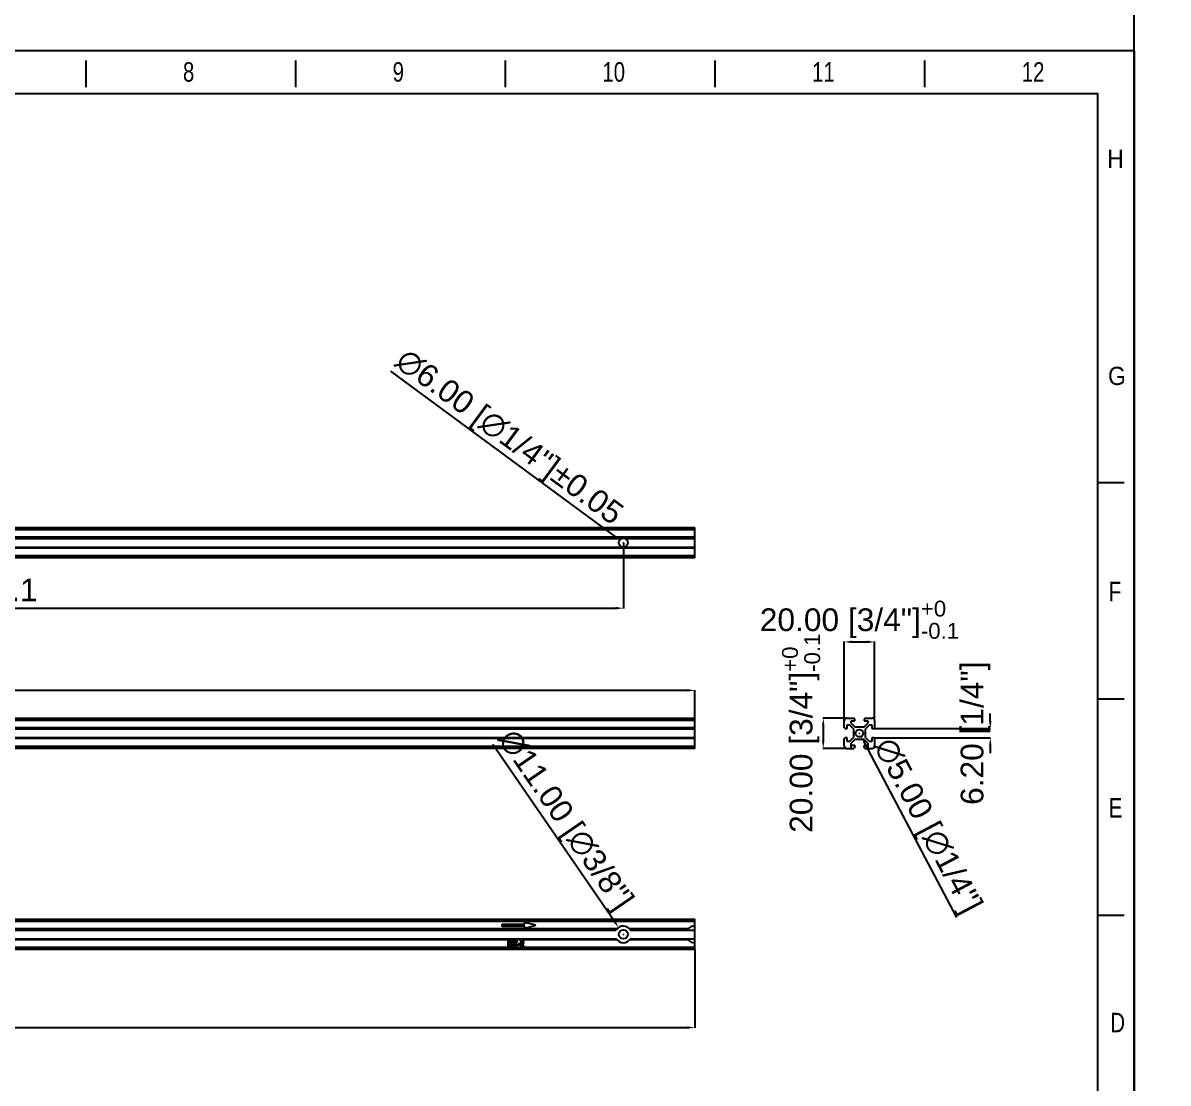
# Model space of a CAD drawing. Header units: millimetres. Extents: x 2185 to 26698, y 9658 to 17427.
# Drawn here: x 14672 to 15429, y 10119 to 10820 of the extents above; entities that cross this region are included whole.
import ezdxf

# ---------------------------------------------------------------- set-up
doc = ezdxf.new("R2010")
doc.units = ezdxf.units.MM
doc.layers.add('2020-NX-2_DXF_CONTINUOUS_LINE', color=7, linetype='Continuous')
doc.styles.add('CKSTANDARD', font='arial.ttf')
doc.styles.add('Roamns', font='romans.shx')
doc.styles.get("Standard").update_dxf_attribs({"font": 'arial.ttf'})
doc.dimstyles.get("Standard").update_dxf_attribs({"dimtxt": 15, "dimasz": 5, "dimexe": 0.18, "dimexo": 0.0625, "dimgap": 0.09, "dimtad": 1, "dimjust": 1, "dimzin": 0, "dimdsep": 46, "dimtxsty": 'Standard', "dimcen": 0.09, "dimadec": 0, "dimazin": 0, "dimtfac": 1, "dimtofl": 0, "dimtmove": 0, "dimatfit": 3, "dimfxl": 1, "dimtolj": 1, "dimtzin": 0, "dimarcsym": 0})

# ---------------------------------------------------------------- blocks, each defined once
blk = doc.blocks.new('standard template')
for p, q in [((22104.2, 30728.2), (22104.2, 30325.4)), ((25275.9, 30728.2), (25275.9, 30325.4)), ((28447.6, 30728.2), (28447.6, 30325.4)), ((31619.2, 30728.2), (31619.2, 30325.4)), ((34790.9, 30728.2), (34790.9, 30325.4)), ((37811.5, 24334.5), (37408.8, 24334.5)), ((37811.5, 21062.1), (37408.8, 21062.1)), ((37811.5, 17789.8), (37408.8, 17789.8))]:
    blk.add_line(p, q)
blk.add_lwpolyline([(37962.6, 4700.3), (-97.5, 4700.3), (-97.5, 30879.2), (37962.6, 30879.2)], close=True)
at = {"color": 7}
blk.add_lwpolyline([(456.3, 6673.6), (456.3, 5963.9), (456.3, 5254.1), (456.3, 30225.9), (37408.8, 30225.9), (37408.8, 5254.1)], dxfattribs=at)
at = {"style": 'CKSTANDARD'}
for s, height, width, p in [('8', 294.8, 0.75, (23574.7, 30407.9)), ('9', 294.8, 0.75, (26746.3, 30407.9)), ('10', 294.75, 0.75, (29918, 30407.9)), ('11', 294.75, 0.75, (33089.7, 30407.9)), ('12', 294.75, 0.75, (36261.4, 30407.9)), ('H', 276, 0.9, (37555.1, 29101.5)), ('G', 276, 0.9, (37566.7, 25816.6)), ('F', 294.8, 0.75, (37578.3, 22543.3)), ('E', 294.8, 0.75, (37578.3, 19270)), ('D', 294.8, 0.75, (37601.4, 16019.8))]:
    blk.add_text(s, height=height, dxfattribs=dict(at, width=width)).set_placement(p)
at = {"style": 'Roamns'}
for tag, p in [('PAGE_NAME', (27466, 7593.7)), ('PROJECT_NAME', (27466, 6883.9)), ('DRAWN_NAME', (27466, 6174.1)), ('VERSION', (34241, 6174.1)), ('SELECT_DATA', (27466, 5464.4)), ('PAGE_NUMBER', (34241, 5464.4))]:
    blk.add_attdef(tag, p, '', height=284.5, dxfattribs=at)
blk = doc.blocks.new('*D23')
at = {"color": 0, "lineweight": -2, "transparency": 16777216}
for p, q in [((14042.53, 10360.53), (14042.53, 10378.98)), ((15111.03, 10378.8), (14047.53, 10378.8)), ((15116.03, 10360.53), (15116.03, 10378.98))]:
    blk.add_line(p, q, dxfattribs=at)
at = {"color": 0, "transparency": 16777216}
for points in [[(14047.53, 10379.63), (14047.53, 10377.96), (14042.53, 10378.8)], [(15111.03, 10379.63), (15111.03, 10377.96), (15116.03, 10378.8)]]:
    blk.add_solid(points, dxfattribs=at)
at = {"layer": 'Defpoints', "color": 0, "transparency": 16777216}
for p in [(15116.03, 10378.8), (14042.53, 10360.46), (15116.03, 10360.46)]:
    blk.add_point(p, dxfattribs=at)
at = {"color": 0, "transparency": 16777216, "insert": (14151.41, 10388.6), "char_height": 15, "attachment_point": 5}
blk.add_mtext('\\A1;1073.50 [3\'-6 1/4"]%%P0.5', dxfattribs=at)
blk = doc.blocks.new('*D25')
at = {"color": 0, "lineweight": -2, "transparency": 16777216}
for p, q in [((14050.83, 10476.35), (14050.83, 10432.96)), ((15068.83, 10476.35), (15068.83, 10432.96)), ((14055.83, 10433.14), (15063.83, 10433.14))]:
    blk.add_line(p, q, dxfattribs=at)
at = {"color": 0, "transparency": 16777216}
for points in [[(14055.83, 10433.97), (14055.83, 10432.31), (14050.83, 10433.14)], [(15063.83, 10433.97), (15063.83, 10432.31), (15068.83, 10433.14)]]:
    blk.add_solid(points, dxfattribs=at)
at = {"layer": 'Defpoints', "color": 0, "transparency": 16777216}
for p in [(14050.83, 10476.41), (15068.83, 10476.41), (15068.83, 10433.14)]:
    blk.add_point(p, dxfattribs=at)
at = {"color": 0, "transparency": 16777216, "insert": (14576.51, 10442.94), "char_height": 15, "attachment_point": 5}
blk.add_mtext('\\A1;1018.00 [3\'-4 1/8"]%%P0.1', dxfattribs=at)
blk = doc.blocks.new('*D26')
at = {"color": 0, "lineweight": -2, "transparency": 16777216}
for p, q in [((14915, 10589.96), (15062.39, 10481.16)), ((15068.74, 10476.41), (15068.92, 10476.41)), ((15068.83, 10476.32), (15068.83, 10476.5))]:
    blk.add_line(p, q, dxfattribs=at)
at = {"color": 0, "transparency": 16777216}
blk.add_solid([(15062.89, 10481.83), (15061.9, 10480.49), (15066.42, 10478.19)], dxfattribs=at)
at = {"layer": 'Defpoints', "color": 0, "transparency": 16777216}
for p in [(15066.42, 10478.19), (15071.24, 10474.63)]:
    blk.add_point(p, dxfattribs=at)
at = {"color": 0, "transparency": 16777216, "insert": (14992.59, 10545.05), "char_height": 15, "attachment_point": 5, "rotation": 323.56833}
blk.add_mtext('\\A1;∅6.00 [∅1/4"]%%P0.05', dxfattribs=at)
blk = doc.blocks.new('*D30')
at = {"color": 0, "lineweight": -2, "transparency": 16777216}
for p, q in [((14982.58, 10343.23), (15062.89, 10226.08)), ((15068.83, 10217.33), (15068.83, 10217.51)), ((15068.74, 10217.42), (15068.92, 10217.42))]:
    blk.add_line(p, q, dxfattribs=at)
at = {"color": 0, "transparency": 16777216}
blk.add_solid([(15063.58, 10226.55), (15062.21, 10225.61), (15065.72, 10221.95)], dxfattribs=at)
at = {"layer": 'Defpoints', "color": 0, "transparency": 16777216}
for p in [(15065.72, 10221.95), (15071.94, 10212.88)]:
    blk.add_point(p, dxfattribs=at)
at = {"color": 0, "transparency": 16777216, "insert": (15029.53, 10292.34), "char_height": 15, "attachment_point": 5, "rotation": 304.43152}
blk.add_mtext('\\A1;∅11.00 [∅3/8"]', dxfattribs=at)
blk = doc.blocks.new('*D18')
at = {"color": 0, "lineweight": -2, "transparency": 16777216}
for p, q in [((14071.83, 10217.35), (14071.83, 10155.61)), ((15116.03, 10207.35), (15116.03, 10155.61)), ((14076.83, 10155.79), (15111.03, 10155.79))]:
    blk.add_line(p, q, dxfattribs=at)
at = {"color": 0, "transparency": 16777216}
for points in [[(14076.83, 10156.62), (14076.83, 10154.96), (14071.83, 10155.79)], [(15111.03, 10156.62), (15111.03, 10154.96), (15116.03, 10155.79)]]:
    blk.add_solid(points, dxfattribs=at)
at = {"layer": 'Defpoints', "color": 0, "transparency": 16777216}
for p in [(14071.83, 10217.42), (15116.03, 10207.42), (15116.03, 10155.79)]:
    blk.add_point(p, dxfattribs=at)
at = {"color": 0, "transparency": 16777216, "insert": (14505.76, 10165.59), "char_height": 15, "attachment_point": 5}
blk.add_mtext('\\A1;1044.20 [3\'-5 1/8"]', dxfattribs=at)
blk = doc.blocks.new('*D19')
at = {"color": 0, "lineweight": -2, "transparency": 16777216}
for p, q in [((15214.86, 10359.03), (15214.86, 10411.04)), ((15219.86, 10410.86), (15229.86, 10410.86)), ((15234.86, 10359.03), (15234.86, 10411.04))]:
    blk.add_line(p, q, dxfattribs=at)
at = {"color": 0, "transparency": 16777216}
for points in [[(15219.86, 10411.7), (15219.86, 10410.03), (15214.86, 10410.86)], [(15229.86, 10411.7), (15229.86, 10410.03), (15234.86, 10410.86)]]:
    blk.add_solid(points, dxfattribs=at)
at = {"layer": 'Defpoints', "color": 0, "transparency": 16777216}
for p in [(15234.86, 10410.86), (15214.86, 10358.96), (15234.86, 10358.96)]:
    blk.add_point(p, dxfattribs=at)
at = {"color": 0, "transparency": 16777216, "insert": (15224.86, 10425.51), "char_height": 15, "attachment_point": 5}
blk.add_mtext('\\A1;20.00 [3/4"]{\\H0.7x;\\S+0^ -0.1;}', dxfattribs=at)
blk = doc.blocks.new('*D20')
at = {"color": 0, "lineweight": -2, "transparency": 16777216}
for p, q in [((15216.29, 10360.46), (15200.76, 10360.46)), ((15200.94, 10355.46), (15200.94, 10345.46)), ((15216.29, 10340.46), (15200.76, 10340.46))]:
    blk.add_line(p, q, dxfattribs=at)
at = {"color": 0, "transparency": 16777216}
for points in [[(15200.11, 10355.46), (15201.77, 10355.46), (15200.94, 10360.46)], [(15200.11, 10345.46), (15201.77, 10345.46), (15200.94, 10340.46)]]:
    blk.add_solid(points, dxfattribs=at)
at = {"layer": 'Defpoints', "color": 0, "transparency": 16777216}
for p in [(15216.36, 10360.46), (15200.94, 10340.46), (15216.36, 10340.46)]:
    blk.add_point(p, dxfattribs=at)
at = {"color": 0, "transparency": 16777216, "insert": (15186.3, 10350.46), "char_height": 15, "attachment_point": 5, "rotation": 90}
blk.add_mtext('\\A1;20.00 [3/4"]{\\H0.7x;\\S+0^ -0.1;}', dxfattribs=at)
blk = doc.blocks.new('*D21')
at = {"color": 0, "lineweight": -2, "transparency": 16777216}
for p, q in [((15224.77, 10350.46), (15224.95, 10350.46)), ((15224.86, 10350.37), (15224.86, 10350.55)), ((15289.29, 10228.56), (15228.36, 10343.83))]:
    blk.add_line(p, q, dxfattribs=at)
at = {"color": 0, "transparency": 16777216}
blk.add_solid([(15229.1, 10344.22), (15227.62, 10343.44), (15226.02, 10348.25)], dxfattribs=at)
at = {"layer": 'Defpoints', "color": 0, "transparency": 16777216}
for p in [(15223.69, 10352.67), (15226.02, 10348.25)]:
    blk.add_point(p, dxfattribs=at)
at = {"color": 0, "transparency": 16777216, "insert": (15268.79, 10288.63), "char_height": 15, "attachment_point": 5, "rotation": 297.858}
blk.add_mtext('\\A1;∅5.00 [∅1/4"]', dxfattribs=at)
blk = doc.blocks.new('*D22')
at = {"color": 0, "lineweight": -2, "transparency": 16777216}
for p, q in [((15311.33, 10358.56), (15311.33, 10363.56)), ((15234.42, 10353.56), (15311.51, 10353.56)), ((15234.42, 10347.36), (15311.51, 10347.36)), ((15311.33, 10342.36), (15311.33, 10337.36))]:
    blk.add_line(p, q, dxfattribs=at)
at = {"color": 0, "transparency": 16777216}
for points in [[(15310.5, 10358.56), (15312.16, 10358.56), (15311.33, 10353.56)], [(15310.5, 10342.36), (15312.16, 10342.36), (15311.33, 10347.36)]]:
    blk.add_solid(points, dxfattribs=at)
at = {"layer": 'Defpoints', "color": 0, "transparency": 16777216}
for p in [(15234.36, 10353.56), (15234.36, 10347.36), (15311.33, 10347.36)]:
    blk.add_point(p, dxfattribs=at)
at = {"color": 0, "transparency": 16777216, "insert": (15301.53, 10350.46), "char_height": 15, "attachment_point": 5, "rotation": 90}
blk.add_mtext('\\A1;6.20 [1/4"]', dxfattribs=at)
blk = doc.blocks.new('dfghv')
at = {"color": 114, "linetype": 'Continuous', "true_color": 0x139b48}
for p, q in [((14042.53, 10227.42), (15116.03, 10227.42)), ((15116.03, 10225.92), (14042.53, 10225.92)), ((15116.03, 10207.42), (15116.03, 10227.42)), ((14055.54, 10220.26), (15064.12, 10220.26)), ((15064.67, 10221.02), (14600.99, 10221.02)), ((15064.29, 10220.52), (14601.37, 10220.52)), ((15111.67, 10221.02), (15072.99, 10221.02)), ((15111.29, 10220.52), (15073.37, 10220.52)), ((15073.54, 10220.26), (15116.03, 10220.26)), ((14055.54, 10214.58), (15064.12, 10214.58)), ((15064.67, 10213.82), (14600.99, 10213.82)), ((15064.29, 10214.32), (14601.37, 10214.32)), ((15111.67, 10213.82), (15072.99, 10213.82)), ((15111.29, 10214.32), (15073.37, 10214.32)), ((15073.54, 10214.58), (15116.03, 10214.58)), ((14042.53, 10208.92), (15116.03, 10208.92)), ((15116.03, 10207.42), (14042.53, 10207.42))]:
    blk.add_line(p, q, dxfattribs=at)
blk.add_circle((15068.83, 10217.42), 3, dxfattribs=at)
for centre, start, end in [((15068.83, 10217.42), 31.08062, 145.69235), ((15115.83, 10217.42), 87.91606, 145.69235), ((15068.83, 10217.42), 211.08062, 325.69235), ((15115.83, 10217.42), 214.30765, 272.08394)]:
    blk.add_arc(centre, 5.5, start, end, dxfattribs=at)
at = {"layer": '2020-NX-2_DXF_CONTINUOUS_LINE', "color": 114, "linetype": 'Continuous', "true_color": 0x139b48}
for p, q in [((15011.03, 10223.42), (15003.75, 10225.37)), ((15003.75, 10224.17), (15003.75, 10225.37)), ((14988.75, 10224.17), (15003.75, 10224.17)), ((14988.75, 10222.67), (14988.75, 10224.17)), ((15003.75, 10222.67), (14988.75, 10222.67)), ((15003.75, 10221.47), (15011.03, 10223.42)), ((15003.75, 10221.47), (15003.75, 10222.67)), ((14993.22, 10213.12), (14992.53, 10213.12)), ((14992.53, 10213.12), (14992.53, 10209.62)), ((14993.19, 10211.9), (14994.6, 10209.62)), ((14993.19, 10209.62), (14993.19, 10211.9)), ((14994.65, 10210.78), (14993.22, 10213.12)), ((14995.31, 10213.12), (14994.65, 10213.12)), ((14994.65, 10213.12), (14994.65, 10210.78)), ((14995.31, 10209.62), (14995.31, 10213.12)), ((14996.89, 10211.44), (14995.7, 10209.62)), ((14996.64, 10213.12), (14995.81, 10213.12)), ((14995.81, 10213.12), (14996.89, 10211.44)), ((14996.55, 10209.62), (14997.32, 10210.83)), ((14997.34, 10211.99), (14996.64, 10213.12)), ((14997.32, 10210.83), (14998.1, 10209.62)), ((14998.03, 10213.12), (14997.34, 10211.99)), ((14997.76, 10211.42), (14998.85, 10213.12)), ((14998.95, 10209.62), (14997.76, 10211.42)), ((14998.85, 10213.12), (14998.03, 10213.12)), ((15000.55, 10211.22), (14999.23, 10211.22)), ((14999.23, 10211.22), (14999.23, 10210.55)), ((14999.23, 10210.55), (15000.55, 10210.55)), ((15000.55, 10210.55), (15000.55, 10211.22)), ((15000.79, 10212.1), (15001.46, 10212.03)), ((15003.06, 10210.24), (15001.73, 10210.24)), ((15003.06, 10209.62), (15003.06, 10210.24)), ((14992.53, 10209.62), (14993.19, 10209.62)), ((14994.6, 10209.62), (14995.31, 10209.62)), ((14995.7, 10209.62), (14996.55, 10209.62)), ((14998.1, 10209.62), (14998.95, 10209.62)), ((15000.71, 10209.62), (15003.06, 10209.62))]:
    blk.add_line(p, q, dxfattribs=at)
for points in [[(15000.94, 10210.29), (15000.81, 10210.08), (15000.73, 10209.85), (15000.71, 10209.62)], [(15001.16, 10212.89), (15000.95, 10212.73), (15000.83, 10212.46), (15000.79, 10212.1)], [(15001.69, 10211.13), (15001.32, 10210.78), (15001.07, 10210.5), (15000.94, 10210.29)], [(15001.95, 10213.13), (15001.64, 10213.13), (15001.37, 10213.05), (15001.16, 10212.89)], [(15001.46, 10212.03), (15001.47, 10212.22), (15001.52, 10212.36), (15001.6, 10212.45)], [(15001.6, 10212.45), (15001.68, 10212.53), (15001.79, 10212.58), (15001.93, 10212.58)], [(15002.25, 10211.7), (15002.18, 10211.6), (15001.99, 10211.41), (15001.69, 10211.13)], [(15001.73, 10210.24), (15001.76, 10210.3), (15001.81, 10210.36), (15001.87, 10210.43)], [(15001.87, 10210.43), (15001.92, 10210.49), (15002.06, 10210.62), (15002.27, 10210.81)], [(15001.93, 10212.58), (15002.08, 10212.58), (15002.19, 10212.53), (15002.27, 10212.45)], [(15002.76, 10212.85), (15002.57, 10213.04), (15002.3, 10213.13), (15001.95, 10213.13)], [(15002.39, 10212.11), (15002.39, 10211.97), (15002.34, 10211.84), (15002.25, 10211.7)], [(15002.27, 10212.45), (15002.35, 10212.37), (15002.39, 10212.26), (15002.39, 10212.11)], [(15002.27, 10210.81), (15002.48, 10211.01), (15002.63, 10211.15), (15002.71, 10211.26)], [(15002.71, 10211.26), (15002.83, 10211.41), (15002.92, 10211.56), (15002.98, 10211.71)], [(15003.06, 10212.16), (15003.06, 10212.43), (15002.96, 10212.67), (15002.76, 10212.85)], [(15002.98, 10211.71), (15003.03, 10211.85), (15003.06, 10212), (15003.06, 10212.16)]]:
    blk.add_open_spline(points, degree=3, dxfattribs=at)
blk = doc.blocks.new('dxfvcb')
at = {"color": 114, "linetype": 'Continuous', "true_color": 0x139b48}
for p, q in [((14042.53, 10360.46), (15116.03, 10360.46)), ((15116.03, 10358.96), (14042.53, 10358.96)), ((15116.03, 10354.06), (14042.53, 10354.06)), ((15116.03, 10340.46), (15116.03, 10360.46)), ((15116.03, 10353.56), (14042.53, 10353.56)), ((14042.53, 10353.3), (15116.03, 10353.3)), ((14042.53, 10347.62), (15116.03, 10347.62)), ((15116.03, 10347.36), (14042.53, 10347.36)), ((15116.03, 10346.86), (14042.53, 10346.86)), ((14042.53, 10341.96), (15116.03, 10341.96)), ((15116.03, 10340.46), (14042.53, 10340.46))]:
    blk.add_line(p, q, dxfattribs=at)

msp = doc.modelspace()

# ---------------------------------------------------------------- linework, layer by layer
at = {"color": 114, "linetype": 'Continuous', "true_color": 0x139b48}
for p, q in [((14042.53, 10486.413), (15116.03, 10486.413)), ((15116.03, 10484.913), (14042.53, 10484.913)), ((15116.03, 10466.413), (15116.03, 10486.413)), ((15116.03, 10480.013), (14042.53, 10480.013)), ((15116.03, 10479.513), (14042.53, 10479.513)), ((14051.799, 10479.252), (15067.862, 10479.252)), ((15069.799, 10479.252), (15116.03, 10479.252)), ((15116.03, 10473.313), (14042.53, 10473.313)), ((15116.03, 10472.813), (14042.53, 10472.813)), ((14042.53, 10467.913), (15116.03, 10467.913)), ((14051.799, 10473.574), (15067.862, 10473.574)), ((15069.799, 10473.574), (15116.03, 10473.574)), ((15116.03, 10466.413), (14042.53, 10466.413)), ((15214.856, 10354.064), (15214.856, 10358.964)), ((15214.856, 10354.064), (15215.356, 10354.064)), ((15215.356, 10354.064), (15215.356, 10353.564)), ((15216.356, 10360.464), (15221.256, 10360.464)), ((15216.656, 10353.564), (15216.656, 10355.964)), ((15216.656, 10355.964), (15218.295, 10355.964)), ((15220.956, 10353.304), (15218.295, 10355.964)), ((15219.356, 10357.025), (15219.356, 10358.664)), ((15219.356, 10358.664), (15221.756, 10358.664)), ((15219.356, 10357.025), (15222.016, 10354.364)), ((15221.256, 10359.964), (15221.256, 10360.464)), ((15221.756, 10359.964), (15221.256, 10359.964)), ((15221.756, 10358.664), (15221.756, 10359.964)), ((15227.695, 10354.364), (15222.016, 10354.364)), ((15227.695, 10354.364), (15230.356, 10357.025)), ((15227.956, 10359.964), (15227.956, 10358.664)), ((15228.456, 10359.964), (15227.956, 10359.964)), ((15227.956, 10358.664), (15230.356, 10358.664)), ((15228.456, 10360.464), (15228.456, 10359.964)), ((15228.456, 10360.464), (15233.356, 10360.464)), ((15231.416, 10355.964), (15228.756, 10353.304)), ((15230.356, 10358.664), (15230.356, 10357.025)), ((15231.416, 10355.964), (15233.056, 10355.964)), ((15233.056, 10355.964), (15233.056, 10353.564)), ((15234.356, 10354.064), (15234.856, 10354.064)), ((15234.356, 10353.564), (15234.356, 10354.064)), ((15234.856, 10358.964), (15234.856, 10354.064)), ((15214.856, 10341.964), (15214.856, 10346.864)), ((15215.356, 10346.864), (15214.856, 10346.864)), ((15215.356, 10353.564), (15216.656, 10353.564)), ((15215.356, 10347.364), (15215.356, 10346.864)), ((15216.656, 10347.364), (15215.356, 10347.364)), ((15216.656, 10344.964), (15216.656, 10347.364)), ((15218.295, 10344.964), (15220.956, 10347.625)), ((15222.016, 10346.564), (15219.356, 10343.904)), ((15220.956, 10353.304), (15220.956, 10347.625)), ((15222.016, 10346.564), (15227.695, 10346.564)), ((15230.355, 10343.904), (15227.695, 10346.564)), ((15228.756, 10347.625), (15228.756, 10353.304)), ((15228.756, 10347.625), (15231.416, 10344.964)), ((15233.056, 10353.564), (15234.356, 10353.564)), ((15234.356, 10347.364), (15233.056, 10347.364)), ((15233.056, 10347.364), (15233.056, 10344.964)), ((15234.356, 10346.864), (15234.356, 10347.364)), ((15234.856, 10346.864), (15234.356, 10346.864)), ((15234.856, 10346.864), (15234.856, 10341.964)), ((15216.356, 10340.464), (15221.256, 10340.464)), ((15218.295, 10344.964), (15216.656, 10344.964)), ((15219.358, 10340.464), (15219.356, 10343.904)), ((15221.756, 10342.264), (15219.356, 10342.264)), ((15221.256, 10340.964), (15221.756, 10340.964)), ((15221.256, 10340.964), (15221.256, 10340.464)), ((15221.756, 10342.264), (15221.756, 10340.964)), ((15230.356, 10342.264), (15227.956, 10342.264)), ((15227.956, 10340.964), (15227.956, 10342.264)), ((15227.956, 10340.964), (15228.456, 10340.964)), ((15228.456, 10340.464), (15228.456, 10340.964)), ((15228.456, 10340.464), (15233.356, 10340.464)), ((15230.356, 10343.904), (15230.353, 10340.464)), ((15233.056, 10344.964), (15231.416, 10344.964))]:
    msp.add_line(p, q, dxfattribs=at)
for centre, radius in [((15068.83, 10476.413), 3), ((15224.856, 10350.464), 2.5)]:
    msp.add_circle(centre, radius, dxfattribs=at)
for centre, start, end in [((15216.356, 10358.964), 90, 180), ((15233.356, 10358.964), 0, 90), ((15216.356, 10341.964), 180, 270), ((15233.356, 10341.964), 270, 0)]:
    msp.add_arc(centre, 1.5, start, end, dxfattribs=at)

# ---------------------------------------------------------------- block references
at = {"transparency": 33554595}
for p, xscale, yscale, zscale in [((15435.361, 8265.409), 0.2966866061522327, 0.2966866061522327, 0.2966866061522327), ((13747.71, 9452.718), 0.04369384563332881, 0.04369384563332881, 0.04369384563332881)]:
    msp.add_blockref('standard template', p, dxfattribs=dict(at, xscale=xscale, yscale=yscale, zscale=zscale))
for name in ['dxfvcb', 'dfghv']:
    msp.add_blockref(name, (0, 0))

# ---------------------------------------------------------------- dimensions: what is measured, and where the dimension line sits
dim = msp.add_diameter_dim_2p(p1=(15071.244, 10474.631), p2=(15066.417, 10478.195), text='<>%%P0.05', dimstyle='Standard')
dim.commit()
dim.dimension.update_dxf_attribs({"geometry": '*D26', "text_midpoint": (14992.594, 10545.049)})
for base, p1, p2, text, picture, middle in [((15068.83, 10433.139), (14050.83, 10476.413), (15068.83, 10476.413), '<>%%P0.1', '*D25', (14576.508, 10433.139)), ((15234.856, 10410.863), (15214.856, 10358.964), (15234.856, 10358.964), '<>{\\H0.7x;\\S+0^ -0.1;}', '*D19', (15224.856, 10410.863))]:
    dim = msp.add_linear_dim(base=base, p1=p1, p2=p2, text=text, dimstyle='Standard')
    dim.commit()
    dim.dimension.update_dxf_attribs({"geometry": picture, "text_midpoint": middle, "dimtype": 160})
dim = msp.add_linear_dim(base=(15116.03, 10378.798), p1=(14042.53, 10360.464), p2=(15116.03, 10360.464), text='<>%%P0.5', dimstyle='Standard')
dim.commit()
dim.dimension.update_dxf_attribs({"geometry": '*D23', "text_midpoint": (14151.411, 10388.598)})
dim = msp.add_linear_dim(base=(15200.941, 10340.464), p1=(15216.356, 10360.464), p2=(15216.356, 10340.464), angle=90, text='<>{\\H0.7x;\\S+0^ -0.1;}', dimstyle='Standard')
dim.commit()
dim.dimension.update_dxf_attribs({"geometry": '*D20', "text_midpoint": (15200.941, 10350.464), "dimtype": 160})
dim = msp.add_linear_dim(base=(15311.328, 10347.364), p1=(15234.356, 10353.564), p2=(15234.356, 10347.364), angle=90, dimstyle='Standard')
dim.commit()
dim.dimension.update_dxf_attribs({"geometry": '*D22', "text_midpoint": (15311.328, 10350.464), "dimtype": 160})
for p1, p2, picture, middle in [((15071.94, 10212.881), (15065.721, 10221.954), '*D30', (15029.529, 10292.343)), ((15223.687, 10352.675), (15226.024, 10348.254), '*D21', (15268.788, 10288.633))]:
    dim = msp.add_diameter_dim_2p(p1=p1, p2=p2, dimstyle='Standard')
    dim.commit()
    dim.dimension.update_dxf_attribs({"geometry": picture, "text_midpoint": middle})
dim = msp.add_linear_dim(base=(15116.03, 10155.789), p1=(14071.83, 10217.417), p2=(15116.03, 10207.417), dimstyle='Standard')
dim.commit()
dim.dimension.update_dxf_attribs({"geometry": '*D18', "text_midpoint": (14505.764, 10155.789), "dimtype": 160})

doc.saveas('drawing.dxf')
